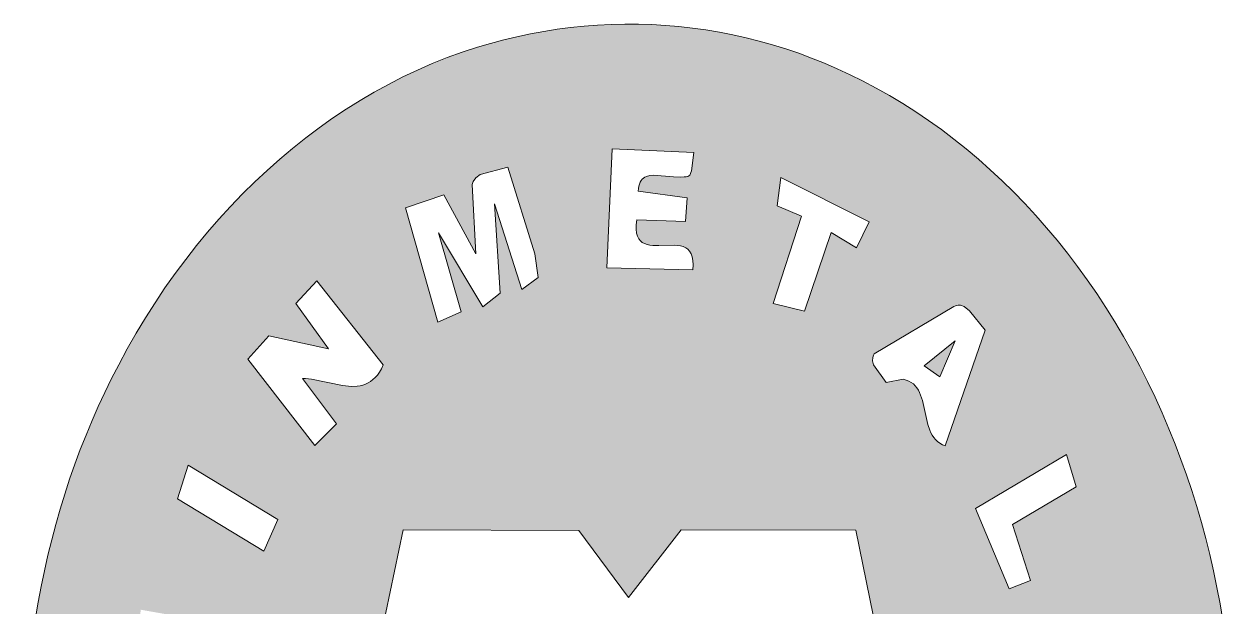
# Model space of a CAD drawing. Header units: millimetres. Extents: x 48 to 11980, y 100 to 8500.
# Drawn here: x 11103.1 to 11216.3, y 4058.9 to 4113.4 of the extents above; entities that cross this region are included whole.
import ezdxf

# ---------------------------------------------------------------- set-up
doc = ezdxf.new("R2010")
doc.units = ezdxf.units.MM
doc.linetypes.add('XKITLINE00', pattern=[0])
doc.layers.add('OtherObjectType', color=1, linetype='Continuous', lineweight=0)

# ---------------------------------------------------------------- blocks, each defined once
blk = doc.blocks.new('*A5')
at = {"layer": 'OtherObjectType'}
blk.add_hatch(color=1, dxfattribs=at).paths.add_polyline_path([(11199.38, 4044.57), (11199.77, 4044.43), (11200.43, 4044.41), (11214.74, 4028.19), (11214.47, 4026.89), (11214.19, 4025.59), (11213.87, 4024.3), (11213.54, 4023.01), (11213.19, 4021.74), (11212.81, 4020.47), (11212.42, 4019.22), (11212, 4017.97), (11211.56, 4016.74), (11211.1, 4015.51), (11210.63, 4014.3), (11210.13, 4013.1), (11209.62, 4011.91), (11209.08, 4010.73), (11208.53, 4009.56), (11207.96, 4008.41), (11207.38, 4007.27), (11206.77, 4006.14), (11206.15, 4005.03), (11205.51, 4003.93), (11204.86, 4002.84), (11204.19, 4001.77), (11203.5, 4000.72), (11202.8, 3999.68), (11202.08, 3998.65), (11201.35, 3997.64), (11200.54, 3996.57), (11178.09, 4022.78), (11191.58, 4022.99), (11191.59, 4031.37), (11187.98, 4031.43), (11180.95, 4066.05), (11164.6, 4066.09), (11159.67, 4059.75), (11155.01, 4066.02), (11138.56, 4066.08), (11131.34, 4031.42), (11127.91, 4031.4), (11127.91, 4022.95), (11142.31, 4022.91), (11119.04, 3996.38), (11117.91, 3997.86), (11117.01, 3999.1), (11116.13, 4000.37), (11115.27, 4001.66), (11114.44, 4002.98), (11113.64, 4004.32), (11112.86, 4005.68), (11112.11, 4007.07), (11111.39, 4008.47), (11110.69, 4009.9), (11110.02, 4011.35), (11109.38, 4012.81), (11108.77, 4014.3), (11108.18, 4015.8), (11107.63, 4017.31), (11107.11, 4018.85), (11106.62, 4020.39), (11106.15, 4021.95), (11105.72, 4023.53), (11105.32, 4025.11), (11104.96, 4026.71), (11104.62, 4028.32), (11104.32, 4029.94), (11104.05, 4031.57), (11103.82, 4033.2), (11103.62, 4034.84), (11103.45, 4036.49), (11103.32, 4038.15), (11103.23, 4039.8), (11103.16, 4041.31), (11103.11, 4042.82), (11103.1, 4044.33), (11103.11, 4045.84), (11103.14, 4047.35), (11103.21, 4048.86), (11103.3, 4050.37), (11103.42, 4051.87), (11103.56, 4053.37), (11103.73, 4054.87), (11103.93, 4056.36), (11104.16, 4057.84), (11104.41, 4059.32), (11104.68, 4060.79), (11104.99, 4062.26), (11105.32, 4063.71), (11105.67, 4065.16), (11106.05, 4066.6), (11106.46, 4068.02), (11106.9, 4069.43), (11107.35, 4070.84), (11107.84, 4072.23), (11108.35, 4073.6), (11108.89, 4074.96), (11109.45, 4076.31), (11110.03, 4077.64), (11110.64, 4078.95), (11111.28, 4080.25), (11111.94, 4081.53), (11112.74, 4083.03), (11113.58, 4084.49), (11114.45, 4085.93), (11115.34, 4087.35), (11116.27, 4088.73), (11117.22, 4090.08), (11118.21, 4091.4), (11119.22, 4092.69), (11120.26, 4093.95), (11121.32, 4095.18), (11122.42, 4096.37), (11123.53, 4097.53), (11124.67, 4098.65), (11125.83, 4099.74), (11127.02, 4100.79), (11128.22, 4101.8), (11129.45, 4102.78), (11130.69, 4103.71), (11131.96, 4104.61), (11133.24, 4105.47), (11134.55, 4106.28), (11135.86, 4107.06), (11137.2, 4107.79), (11138.55, 4108.48), (11139.92, 4109.13), (11141.29, 4109.73), (11142.69, 4110.29), (11144.09, 4110.8), (11145.51, 4111.26), (11146.74, 4111.62), (11147.98, 4111.95), (11149.22, 4112.25), (11150.47, 4112.52), (11151.72, 4112.75), (11152.98, 4112.94), (11154.24, 4113.11), (11155.51, 4113.23), (11156.77, 4113.33), (11158.04, 4113.39), (11159.31, 4113.42), (11160.58, 4113.42), (11161.85, 4113.38), (11163.11, 4113.3), (11164.38, 4113.2), (11165.64, 4113.05), (11166.9, 4112.88), (11168.16, 4112.67), (11169.41, 4112.43), (11170.66, 4112.15), (11171.9, 4111.84), (11173.14, 4111.49), (11174.37, 4111.11), (11175.59, 4110.7), (11176.8, 4110.25), (11178.01, 4109.76), (11179.2, 4109.24), (11180.39, 4108.69), (11181.56, 4108.11), (11182.83, 4107.44), (11184.08, 4106.74), (11185.32, 4105.99), (11186.55, 4105.22), (11187.75, 4104.4), (11188.94, 4103.55), (11190.12, 4102.66), (11191.27, 4101.74), (11192.41, 4100.78), (11193.52, 4099.79), (11194.62, 4098.77), (11195.69, 4097.72), (11196.75, 4096.63), (11197.78, 4095.51), (11198.79, 4094.37), (11199.78, 4093.19), (11200.74, 4091.99), (11201.68, 4090.75), (11202.6, 4089.49), (11203.49, 4088.21), (11204.35, 4086.9), (11205.19, 4085.56), (11205.99, 4084.19), (11206.78, 4082.81), (11207.53, 4081.4), (11208.25, 4079.96), (11208.95, 4078.51), (11209.61, 4077.03), (11210.24, 4075.53), (11210.82, 4074.11), (11211.37, 4072.68), (11211.89, 4071.23), (11212.39, 4069.76), (11212.85, 4068.28), (11213.29, 4066.79), (11213.69, 4065.28), (11214.07, 4063.77), (11214.42, 4062.24), (11214.74, 4060.7), (11215.03, 4059.16), (11215.29, 4057.61), (11215.52, 4056.05), (11215.72, 4054.48), (11215.89, 4052.91), (11216.04, 4051.33), (11216.15, 4049.76), (11216.23, 4048.17), (11216.29, 4046.59), (11216.31, 4045.01), (11216.31, 4043.42), (11216.28, 4041.84), (11216.21, 4040.25), (11216.12, 4038.67), (11216, 4037.09), (11215.84, 4035.52), (11215.66, 4033.95), (11215.45, 4032.39), (11215.21, 4030.83), (11214.99, 4029.51), (11214.74, 4028.19), (11121.45, 4044.32), (11121.86, 4047.26), (11115.7, 4048.25), (11121.94, 4049.57), (11122.48, 4051.95), (11115.98, 4055.53), (11122.67, 4054.18), (11122.97, 4057.02), (11114.01, 4058.61), (11113.34, 4053.92), (11118.15, 4051.3), (11112.85, 4050.41), (11112.56, 4045.9), (11121.45, 4044.32), (11214.74, 4028.19), (11126.83, 4067.06), (11118.45, 4072.15), (11117.43, 4069), (11125.54, 4064.09), (11126.83, 4067.06), (11214.74, 4028.19), (11136.53, 4081.17), (11136.69, 4081.52), (11130.5, 4089.41), (11128.51, 4087.29), (11131.58, 4083.03), (11126, 4084.26), (11124.03, 4082.06), (11130.29, 4073.99), (11132.32, 4076.01), (11129.16, 4080.26), (11129.43, 4080.25), (11129.98, 4080.2), (11132.88, 4079.61), (11133.73, 4079.52), (11134.39, 4079.55), (11134.93, 4079.67), (11135.41, 4079.9), (11135.86, 4080.23), (11136.26, 4080.71), (11136.53, 4081.17), (11214.74, 4028.19), (11151.2, 4089.72), (11150.9, 4091.94), (11148.35, 4100.05), (11145.78, 4099.36), (11145.37, 4099.03), (11145.13, 4098.69), (11145.01, 4098.41), (11145.37, 4091.91), (11142.36, 4097.46), (11138.8, 4096.22), (11141.8, 4085.54), (11144, 4086.49), (11141.86, 4093.9), (11146.02, 4086.96), (11147.66, 4088.23), (11147.12, 4096.6), (11149.68, 4088.6), (11151.2, 4089.72), (11214.74, 4028.19), (11165.69, 4090.44), (11165.71, 4090.91), (11165.69, 4091.31), (11165.62, 4091.65), (11165.47, 4092.07), (11165.13, 4092.44), (11164.68, 4092.65), (11164.12, 4092.75), (11162.5, 4092.71), (11161.92, 4092.72), (11161.65, 4092.75), (11161.4, 4092.8), (11161.16, 4092.88), (11160.95, 4092.99), (11160.77, 4093.14), (11160.62, 4093.34), (11160.5, 4093.58), (11160.42, 4093.87), (11160.38, 4094.22), (11160.38, 4094.64), (11160.43, 4095.12), (11164.98, 4094.96), (11165.14, 4097.16), (11160.57, 4097.8), (11160.58, 4098.05), (11160.62, 4098.27), (11160.68, 4098.46), (11160.75, 4098.63), (11160.84, 4098.78), (11161.06, 4099.01), (11161.33, 4099.17), (11161.64, 4099.26), (11161.98, 4099.3), (11163.88, 4099.12), (11164.57, 4099.09), (11164.87, 4099.13), (11165.06, 4099.12), (11165.35, 4099.18), (11165.56, 4099.68), (11165.76, 4101.42), (11158.13, 4101.74), (11157.62, 4090.61), (11165.69, 4090.44), (11214.74, 4028.19), (11176.12, 4086.57), (11178.63, 4093.91), (11181, 4092.48), (11182.18, 4094.91), (11173.91, 4099.07), (11173.56, 4096.42), (11175.85, 4095.45), (11173.21, 4087.26), (11176.12, 4086.57), (11214.74, 4028.19), (11189.31, 4073.95), (11193.03, 4084.78), (11191.57, 4086.58), (11191.07, 4087), (11190.64, 4087.16), (11190.2, 4087.04), (11182.63, 4082.54), (11182.45, 4082.05), (11182.58, 4081.52), (11183.76, 4079.88), (11185.37, 4080.18), (11185.65, 4080.11), (11185.91, 4080.02), (11186.13, 4079.89), (11186.33, 4079.74), (11186.5, 4079.57), (11186.65, 4079.38), (11186.79, 4079.17), (11186.9, 4078.95), (11187, 4078.7), (11187.17, 4078.19), (11187.67, 4075.95), (11187.89, 4075.3), (11188.15, 4074.82), (11188.48, 4074.42), (11188.91, 4074.11), (11189.31, 4073.95), (11188.81, 4080.41), (11187.32, 4081.43), (11190.22, 4083.77), (11188.81, 4080.41), (11189.31, 4073.95), (11214.74, 4028.19), (11195.3, 4060.57), (11197.28, 4061.35), (11195.6, 4066.6), (11201.55, 4070.11), (11200.66, 4073.15), (11192.15, 4068.1), (11195.3, 4060.57), (11214.74, 4028.19), (11200.43, 4044.41), (11202.67, 4045.6), (11203.92, 4051.83), (11204.11, 4051.66), (11204.27, 4051.48), (11204.39, 4051.29), (11204.5, 4051.1), (11204.57, 4050.9), (11204.62, 4050.7), (11204.66, 4050.49), (11204.67, 4050.05), (11204.62, 4049.6), (11204.2, 4047.92), (11203.95, 4046.7), (11203.93, 4046.11), (11203.99, 4045.61), (11204.1, 4045.27), (11204.42, 4045.35), (11204.72, 4045.47), (11205.13, 4045.68), (11205.59, 4046.08), (11205.96, 4046.56), (11206.25, 4047.11), (11206.46, 4047.73), (11206.59, 4048.4), (11206.64, 4048.93), (11206.65, 4049.64), (11206.61, 4050.36), (11206.5, 4051.08), (11206.34, 4051.79), (11206.14, 4052.45), (11205.89, 4053.08), (11205.55, 4053.72), (11205.23, 4054.09), (11204.9, 4054.36), (11204.53, 4054.54), (11204.08, 4054.64), (11203.7, 4054.65), (11203.32, 4054.58), (11202.95, 4054.46), (11202.6, 4054.26), (11202.28, 4054.01), (11201.99, 4053.71), (11201.74, 4053.35), (11201.5, 4052.86), (11201.37, 4052.37), (11201.33, 4052), (11201.28, 4051.83), (11200.98, 4049.47), (11200.82, 4048.75), (11200.7, 4048.45), (11200.54, 4048.19), (11200.33, 4048), (11200.07, 4047.88), (11199.74, 4047.84), (11199.56, 4047.85), (11199.35, 4047.89), (11199.16, 4048.19), (11199.02, 4048.48), (11198.94, 4048.76), (11198.89, 4049.18), (11198.96, 4049.72), (11200.11, 4051.7), (11199.6, 4054.94), (11199.27, 4054.74), (11198.95, 4054.52), (11198.67, 4054.27), (11198.4, 4054), (11198.16, 4053.7), (11197.94, 4053.38), (11197.74, 4053.05), (11197.57, 4052.69), (11197.41, 4052.33), (11197.29, 4051.94), (11197.18, 4051.55), (11197.09, 4051.15), (11197.03, 4050.74), (11196.99, 4050.32), (11196.97, 4049.91), (11196.97, 4049.49), (11197, 4049.07), (11197.05, 4048.65), (11197.12, 4048.24), (11197.21, 4047.84), (11197.32, 4047.44), (11197.45, 4047.06), (11197.61, 4046.69), (11197.79, 4046.33), (11197.98, 4045.98), (11198.2, 4045.66), (11198.44, 4045.36), (11198.71, 4045.08), (11198.99, 4044.82)], flags=17)
at = {"layer": 'OtherObjectType', "color": 7, "linetype": 'XKITLINE00', "lineweight": 0}
for p, q in [((11155.51, 4113.23), (11154.24, 4113.11)), ((11156.77, 4113.33), (11155.51, 4113.23)), ((11158.04, 4113.39), (11156.77, 4113.33)), ((11159.31, 4113.42), (11158.04, 4113.39)), ((11160.58, 4113.42), (11159.31, 4113.42)), ((11161.85, 4113.38), (11160.58, 4113.42)), ((11163.11, 4113.3), (11161.85, 4113.38)), ((11164.38, 4113.2), (11163.11, 4113.3)), ((11149.22, 4112.25), (11147.98, 4111.95)), ((11150.47, 4112.52), (11149.22, 4112.25)), ((11151.72, 4112.75), (11150.47, 4112.52)), ((11152.98, 4112.94), (11151.72, 4112.75)), ((11154.24, 4113.11), (11152.98, 4112.94)), ((11165.64, 4113.05), (11164.38, 4113.2)), ((11166.9, 4112.88), (11165.64, 4113.05)), ((11168.16, 4112.67), (11166.9, 4112.88)), ((11169.41, 4112.43), (11168.16, 4112.67)), ((11170.66, 4112.15), (11169.41, 4112.43)), ((11171.9, 4111.84), (11170.66, 4112.15)), ((11145.51, 4111.26), (11144.09, 4110.8)), ((11146.74, 4111.62), (11145.51, 4111.26)), ((11147.98, 4111.95), (11146.74, 4111.62)), ((11173.14, 4111.49), (11171.9, 4111.84)), ((11174.37, 4111.11), (11173.14, 4111.49)), ((11175.59, 4110.7), (11174.37, 4111.11)), ((11142.69, 4110.29), (11141.29, 4109.73)), ((11144.09, 4110.8), (11142.69, 4110.29)), ((11176.8, 4110.25), (11175.59, 4110.7)), ((11178.01, 4109.76), (11176.8, 4110.25)), ((11139.92, 4109.13), (11138.55, 4108.48)), ((11141.29, 4109.73), (11139.92, 4109.13)), ((11179.2, 4109.24), (11178.01, 4109.76)), ((11180.39, 4108.69), (11179.2, 4109.24)), ((11181.56, 4108.11), (11180.39, 4108.69)), ((11137.2, 4107.79), (11135.86, 4107.06)), ((11138.55, 4108.48), (11137.2, 4107.79)), ((11182.83, 4107.44), (11181.56, 4108.11)), ((11135.86, 4107.06), (11134.55, 4106.28)), ((11184.08, 4106.74), (11182.83, 4107.44)), ((11185.32, 4105.99), (11184.08, 4106.74)), ((11133.24, 4105.47), (11131.96, 4104.61)), ((11134.55, 4106.28), (11133.24, 4105.47)), ((11186.55, 4105.22), (11185.32, 4105.99)), ((11131.96, 4104.61), (11130.69, 4103.71)), ((11187.75, 4104.4), (11186.55, 4105.22)), ((11188.94, 4103.55), (11187.75, 4104.4)), ((11130.69, 4103.71), (11129.45, 4102.78)), ((11190.12, 4102.66), (11188.94, 4103.55)), ((11129.45, 4102.78), (11128.22, 4101.8)), ((11191.27, 4101.74), (11190.12, 4102.66)), ((11127.02, 4100.79), (11125.83, 4099.74)), ((11128.22, 4101.8), (11127.02, 4100.79)), ((11157.62, 4090.61), (11158.13, 4101.74)), ((11158.13, 4101.74), (11165.76, 4101.42)), ((11165.76, 4101.42), (11165.56, 4099.68)), ((11192.41, 4100.78), (11191.27, 4101.74)), ((11193.52, 4099.79), (11192.41, 4100.78)), ((11125.83, 4099.74), (11124.67, 4098.65)), ((11145.78, 4099.36), (11148.35, 4100.05)), ((11148.35, 4100.05), (11150.9, 4091.94)), ((11165.56, 4099.68), (11165.4, 4099.29)), ((11194.62, 4098.77), (11193.52, 4099.79)), ((11124.67, 4098.65), (11123.53, 4097.53)), ((11145.01, 4098.41), (11145.13, 4098.69)), ((11145.13, 4098.69), (11145.37, 4099.03)), ((11145.37, 4099.03), (11145.78, 4099.36)), ((11160.75, 4098.63), (11160.68, 4098.46)), ((11160.84, 4098.78), (11160.75, 4098.63)), ((11160.94, 4098.91), (11160.84, 4098.78)), ((11161.06, 4099.01), (11160.94, 4098.91)), ((11161.19, 4099.1), (11161.06, 4099.01)), ((11161.33, 4099.17), (11161.19, 4099.1)), ((11161.64, 4099.26), (11161.33, 4099.17)), ((11161.98, 4099.3), (11161.64, 4099.26)), ((11163.88, 4099.12), (11161.98, 4099.3)), ((11164.57, 4099.09), (11163.88, 4099.12)), ((11164.87, 4099.13), (11164.57, 4099.09)), ((11165.06, 4099.12), (11164.87, 4099.13)), ((11165.22, 4099.15), (11165.06, 4099.12)), ((11165.4, 4099.29), (11165.22, 4099.15)), ((11173.91, 4099.07), (11173.56, 4096.42)), ((11173.56, 4096.42), (11173.91, 4099.07)), ((11182.18, 4094.91), (11173.91, 4099.07)), ((11173.91, 4099.07), (11182.18, 4094.91)), ((11195.69, 4097.72), (11194.62, 4098.77)), ((11123.53, 4097.53), (11122.42, 4096.37)), ((11138.8, 4096.22), (11142.36, 4097.46)), ((11142.36, 4097.46), (11145.37, 4091.91)), ((11145.37, 4091.91), (11145.01, 4098.41)), ((11160.58, 4098.05), (11160.57, 4097.8)), ((11160.57, 4097.8), (11165.14, 4097.16)), ((11160.62, 4098.27), (11160.58, 4098.05)), ((11160.68, 4098.46), (11160.62, 4098.27)), ((11196.75, 4096.63), (11195.69, 4097.72)), ((11122.42, 4096.37), (11121.32, 4095.18)), ((11149.68, 4088.6), (11147.12, 4096.6)), ((11147.12, 4096.6), (11147.66, 4088.23)), ((11165.14, 4097.16), (11164.98, 4094.96)), ((11175.85, 4095.45), (11173.56, 4096.42)), ((11173.56, 4096.42), (11175.85, 4095.45)), ((11197.78, 4095.51), (11196.75, 4096.63)), ((11121.32, 4095.18), (11120.26, 4093.95)), ((11141.8, 4085.54), (11138.8, 4096.22)), ((11160.43, 4095.12), (11160.38, 4094.64)), ((11164.98, 4094.96), (11160.43, 4095.12)), ((11173.21, 4087.26), (11175.85, 4095.45)), ((11175.85, 4095.45), (11173.21, 4087.26)), ((11198.79, 4094.37), (11197.78, 4095.51)), ((11160.38, 4094.64), (11160.38, 4094.22)), ((11160.38, 4094.22), (11160.42, 4093.87)), ((11182.18, 4094.91), (11181, 4092.48)), ((11181, 4092.48), (11182.18, 4094.91)), ((11199.78, 4093.19), (11198.79, 4094.37)), ((11120.26, 4093.95), (11119.22, 4092.69)), ((11146.02, 4086.96), (11141.86, 4093.9)), ((11141.86, 4093.9), (11144, 4086.49)), ((11160.42, 4093.87), (11160.5, 4093.58)), ((11160.5, 4093.58), (11160.62, 4093.34)), ((11160.62, 4093.34), (11160.77, 4093.14)), ((11160.77, 4093.14), (11160.95, 4092.99)), ((11160.95, 4092.99), (11161.16, 4092.88)), ((11161.16, 4092.88), (11161.4, 4092.8)), ((11176.12, 4086.57), (11178.63, 4093.91)), ((11178.63, 4093.91), (11176.12, 4086.57)), ((11181, 4092.48), (11178.63, 4093.91)), ((11178.63, 4093.91), (11181, 4092.48)), ((11200.74, 4091.99), (11199.78, 4093.19)), ((11119.22, 4092.69), (11118.21, 4091.4)), ((11150.9, 4091.94), (11151.2, 4089.72)), ((11161.4, 4092.8), (11161.65, 4092.75)), ((11161.65, 4092.75), (11161.92, 4092.72)), ((11161.92, 4092.72), (11162.5, 4092.71)), ((11162.5, 4092.71), (11163.99, 4092.75)), ((11163.99, 4092.75), (11164.27, 4092.72)), ((11164.27, 4092.72), (11164.54, 4092.68)), ((11164.54, 4092.68), (11164.78, 4092.6)), ((11164.78, 4092.6), (11165.01, 4092.5)), ((11165.01, 4092.5), (11165.21, 4092.35)), ((11165.21, 4092.35), (11165.38, 4092.17)), ((11165.38, 4092.17), (11165.52, 4091.94)), ((11165.52, 4091.94), (11165.62, 4091.65)), ((11201.68, 4090.75), (11200.74, 4091.99)), ((11118.21, 4091.4), (11117.22, 4090.08)), ((11165.69, 4090.44), (11157.62, 4090.61)), ((11165.62, 4091.65), (11165.69, 4091.31)), ((11165.69, 4091.31), (11165.71, 4090.91)), ((11165.71, 4090.91), (11165.69, 4090.44)), ((11202.6, 4089.49), (11201.68, 4090.75)), ((11117.22, 4090.08), (11116.27, 4088.73)), ((11151.2, 4089.72), (11149.68, 4088.6)), ((11203.49, 4088.21), (11202.6, 4089.49)), ((11116.27, 4088.73), (11115.34, 4087.35)), ((11128.51, 4087.29), (11130.5, 4089.41)), ((11130.5, 4089.41), (11136.69, 4081.52)), ((11115.34, 4087.35), (11114.45, 4085.93)), ((11131.58, 4083.03), (11128.51, 4087.29)), ((11147.66, 4088.23), (11146.02, 4086.96)), ((11176.12, 4086.57), (11173.21, 4087.26)), ((11173.21, 4087.26), (11176.12, 4086.57)), ((11204.35, 4086.9), (11203.49, 4088.21)), ((11144, 4086.49), (11141.8, 4085.54)), ((11182.65, 4082.55), (11190.12, 4086.99)), ((11190.12, 4086.99), (11190.25, 4087.06)), ((11190.25, 4087.06), (11190.51, 4087.12)), ((11190.51, 4087.12), (11190.74, 4087.12)), ((11190.74, 4087.12), (11191.07, 4087)), ((11191.07, 4087), (11191.57, 4086.58)), ((11191.57, 4086.58), (11193.03, 4084.78)), ((11205.19, 4085.56), (11204.35, 4086.9)), ((11114.45, 4085.93), (11113.58, 4084.49)), ((11205.99, 4084.19), (11205.19, 4085.56)), ((11113.58, 4084.49), (11112.74, 4083.03)), ((11124.03, 4082.06), (11126, 4084.26)), ((11126, 4084.26), (11131.58, 4083.03)), ((11193.03, 4084.78), (11189.31, 4073.95)), ((11206.78, 4082.81), (11205.99, 4084.19)), ((11112.74, 4083.03), (11111.94, 4081.53)), ((11190.22, 4083.77), (11187.32, 4081.43)), ((11187.32, 4081.43), (11190.22, 4083.77)), ((11188.81, 4080.41), (11190.22, 4083.77)), ((11190.22, 4083.77), (11188.81, 4080.41)), ((11207.53, 4081.4), (11206.78, 4082.81)), ((11111.94, 4081.53), (11111.28, 4080.25)), ((11130.29, 4073.99), (11124.03, 4082.06)), ((11136.69, 4081.52), (11136.53, 4081.17)), ((11182.49, 4081.91), (11182.52, 4082.23)), ((11182.58, 4081.52), (11182.49, 4081.91)), ((11182.52, 4082.23), (11182.59, 4082.44)), ((11183.76, 4079.88), (11182.58, 4081.52)), ((11182.59, 4082.44), (11182.65, 4082.55)), ((11136.16, 4080.58), (11135.96, 4080.35)), ((11136.35, 4080.86), (11136.16, 4080.58)), ((11136.53, 4081.17), (11136.35, 4080.86)), ((11187.32, 4081.43), (11188.81, 4080.41)), ((11188.81, 4080.41), (11187.32, 4081.43)), ((11208.25, 4079.96), (11207.53, 4081.4)), ((11111.28, 4080.25), (11110.64, 4078.95)), ((11129.43, 4080.25), (11129.16, 4080.26)), ((11129.16, 4080.26), (11132.32, 4076.01)), ((11129.98, 4080.2), (11129.43, 4080.25)), ((11132.88, 4079.61), (11129.98, 4080.2)), ((11133.73, 4079.52), (11132.88, 4079.61)), ((11134.27, 4079.54), (11133.73, 4079.52)), ((11134.54, 4079.58), (11134.27, 4079.54)), ((11134.79, 4079.64), (11134.54, 4079.58)), ((11135.04, 4079.73), (11134.79, 4079.64)), ((11135.29, 4079.84), (11135.04, 4079.73)), ((11135.52, 4079.98), (11135.29, 4079.84)), ((11135.74, 4080.15), (11135.52, 4079.98)), ((11135.96, 4080.35), (11135.74, 4080.15)), ((11185.37, 4080.18), (11183.76, 4079.88)), ((11185.65, 4080.11), (11185.37, 4080.18)), ((11185.91, 4080.02), (11185.65, 4080.11)), ((11186.13, 4079.89), (11185.91, 4080.02)), ((11186.33, 4079.74), (11186.13, 4079.89)), ((11186.5, 4079.57), (11186.33, 4079.74)), ((11186.65, 4079.38), (11186.5, 4079.57)), ((11186.79, 4079.17), (11186.65, 4079.38)), ((11208.95, 4078.51), (11208.25, 4079.96)), ((11110.64, 4078.95), (11110.03, 4077.64)), ((11186.9, 4078.95), (11186.79, 4079.17)), ((11187, 4078.7), (11186.9, 4078.95)), ((11187.17, 4078.19), (11187, 4078.7)), ((11187.67, 4075.95), (11187.17, 4078.19)), ((11209.61, 4077.03), (11208.95, 4078.51)), ((11110.03, 4077.64), (11109.45, 4076.31)), ((11210.24, 4075.53), (11209.61, 4077.03)), ((11109.45, 4076.31), (11108.89, 4074.96)), ((11132.32, 4076.01), (11130.29, 4073.99)), ((11187.85, 4075.42), (11187.67, 4075.95)), ((11108.89, 4074.96), (11108.35, 4073.6)), ((11187.96, 4075.18), (11187.85, 4075.42)), ((11188.08, 4074.94), (11187.96, 4075.18)), ((11188.23, 4074.73), (11188.08, 4074.94)), ((11188.39, 4074.53), (11188.23, 4074.73)), ((11210.82, 4074.11), (11210.24, 4075.53)), ((11108.35, 4073.6), (11107.84, 4072.23)), ((11188.58, 4074.35), (11188.39, 4074.53)), ((11188.79, 4074.19), (11188.58, 4074.35)), ((11189.04, 4074.06), (11188.79, 4074.19)), ((11189.31, 4073.95), (11189.04, 4074.06)), ((11211.37, 4072.68), (11210.82, 4074.11)), ((11192.15, 4068.1), (11200.66, 4073.15)), ((11200.66, 4073.15), (11201.55, 4070.11)), ((11211.89, 4071.23), (11211.37, 4072.68)), ((11107.84, 4072.23), (11107.35, 4070.84)), ((11117.43, 4069), (11118.45, 4072.15)), ((11118.45, 4072.15), (11126.83, 4067.06)), ((11107.35, 4070.84), (11106.9, 4069.43)), ((11212.39, 4069.76), (11211.89, 4071.23)), ((11106.9, 4069.43), (11106.46, 4068.02)), ((11201.55, 4070.11), (11195.6, 4066.6)), ((11212.85, 4068.28), (11212.39, 4069.76)), ((11106.46, 4068.02), (11106.05, 4066.6)), ((11125.54, 4064.09), (11117.43, 4069)), ((11195.3, 4060.57), (11192.15, 4068.1)), ((11213.29, 4066.79), (11212.85, 4068.28)), ((11126.83, 4067.06), (11125.54, 4064.09)), ((11106.05, 4066.6), (11105.67, 4065.16)), ((11138.56, 4066.08), (11131.34, 4031.42)), ((11131.34, 4031.42), (11138.56, 4066.08)), ((11155.01, 4066.02), (11138.56, 4066.08)), ((11138.56, 4066.08), (11155.01, 4066.02)), ((11159.67, 4059.75), (11155.01, 4066.02)), ((11155.01, 4066.02), (11159.67, 4059.75)), ((11164.6, 4066.09), (11159.67, 4059.75)), ((11159.67, 4059.75), (11164.6, 4066.09)), ((11180.95, 4066.05), (11164.6, 4066.09)), ((11164.6, 4066.09), (11180.95, 4066.05)), ((11187.98, 4031.43), (11180.95, 4066.05)), ((11180.95, 4066.05), (11187.98, 4031.43)), ((11195.6, 4066.6), (11197.28, 4061.35)), ((11213.69, 4065.28), (11213.29, 4066.79)), ((11105.67, 4065.16), (11105.32, 4063.71)), ((11214.07, 4063.77), (11213.69, 4065.28)), ((11105.32, 4063.71), (11104.99, 4062.26)), ((11214.42, 4062.24), (11214.07, 4063.77)), ((11104.99, 4062.26), (11104.68, 4060.79)), ((11197.28, 4061.35), (11195.3, 4060.57)), ((11214.74, 4060.7), (11214.42, 4062.24)), ((11104.68, 4060.79), (11104.41, 4059.32)), ((11215.03, 4059.16), (11214.74, 4060.7)), ((11104.41, 4059.32), (11104.16, 4057.84)), ((11215.29, 4057.61), (11215.03, 4059.16))]:
    blk.add_line(p, q, dxfattribs=at)

msp = doc.modelspace()

# ---------------------------------------------------------------- block references
at = {"lineweight": 0}
msp.add_blockref('*A5', (0, 0), dxfattribs=at)

doc.saveas('drawing.dxf')
